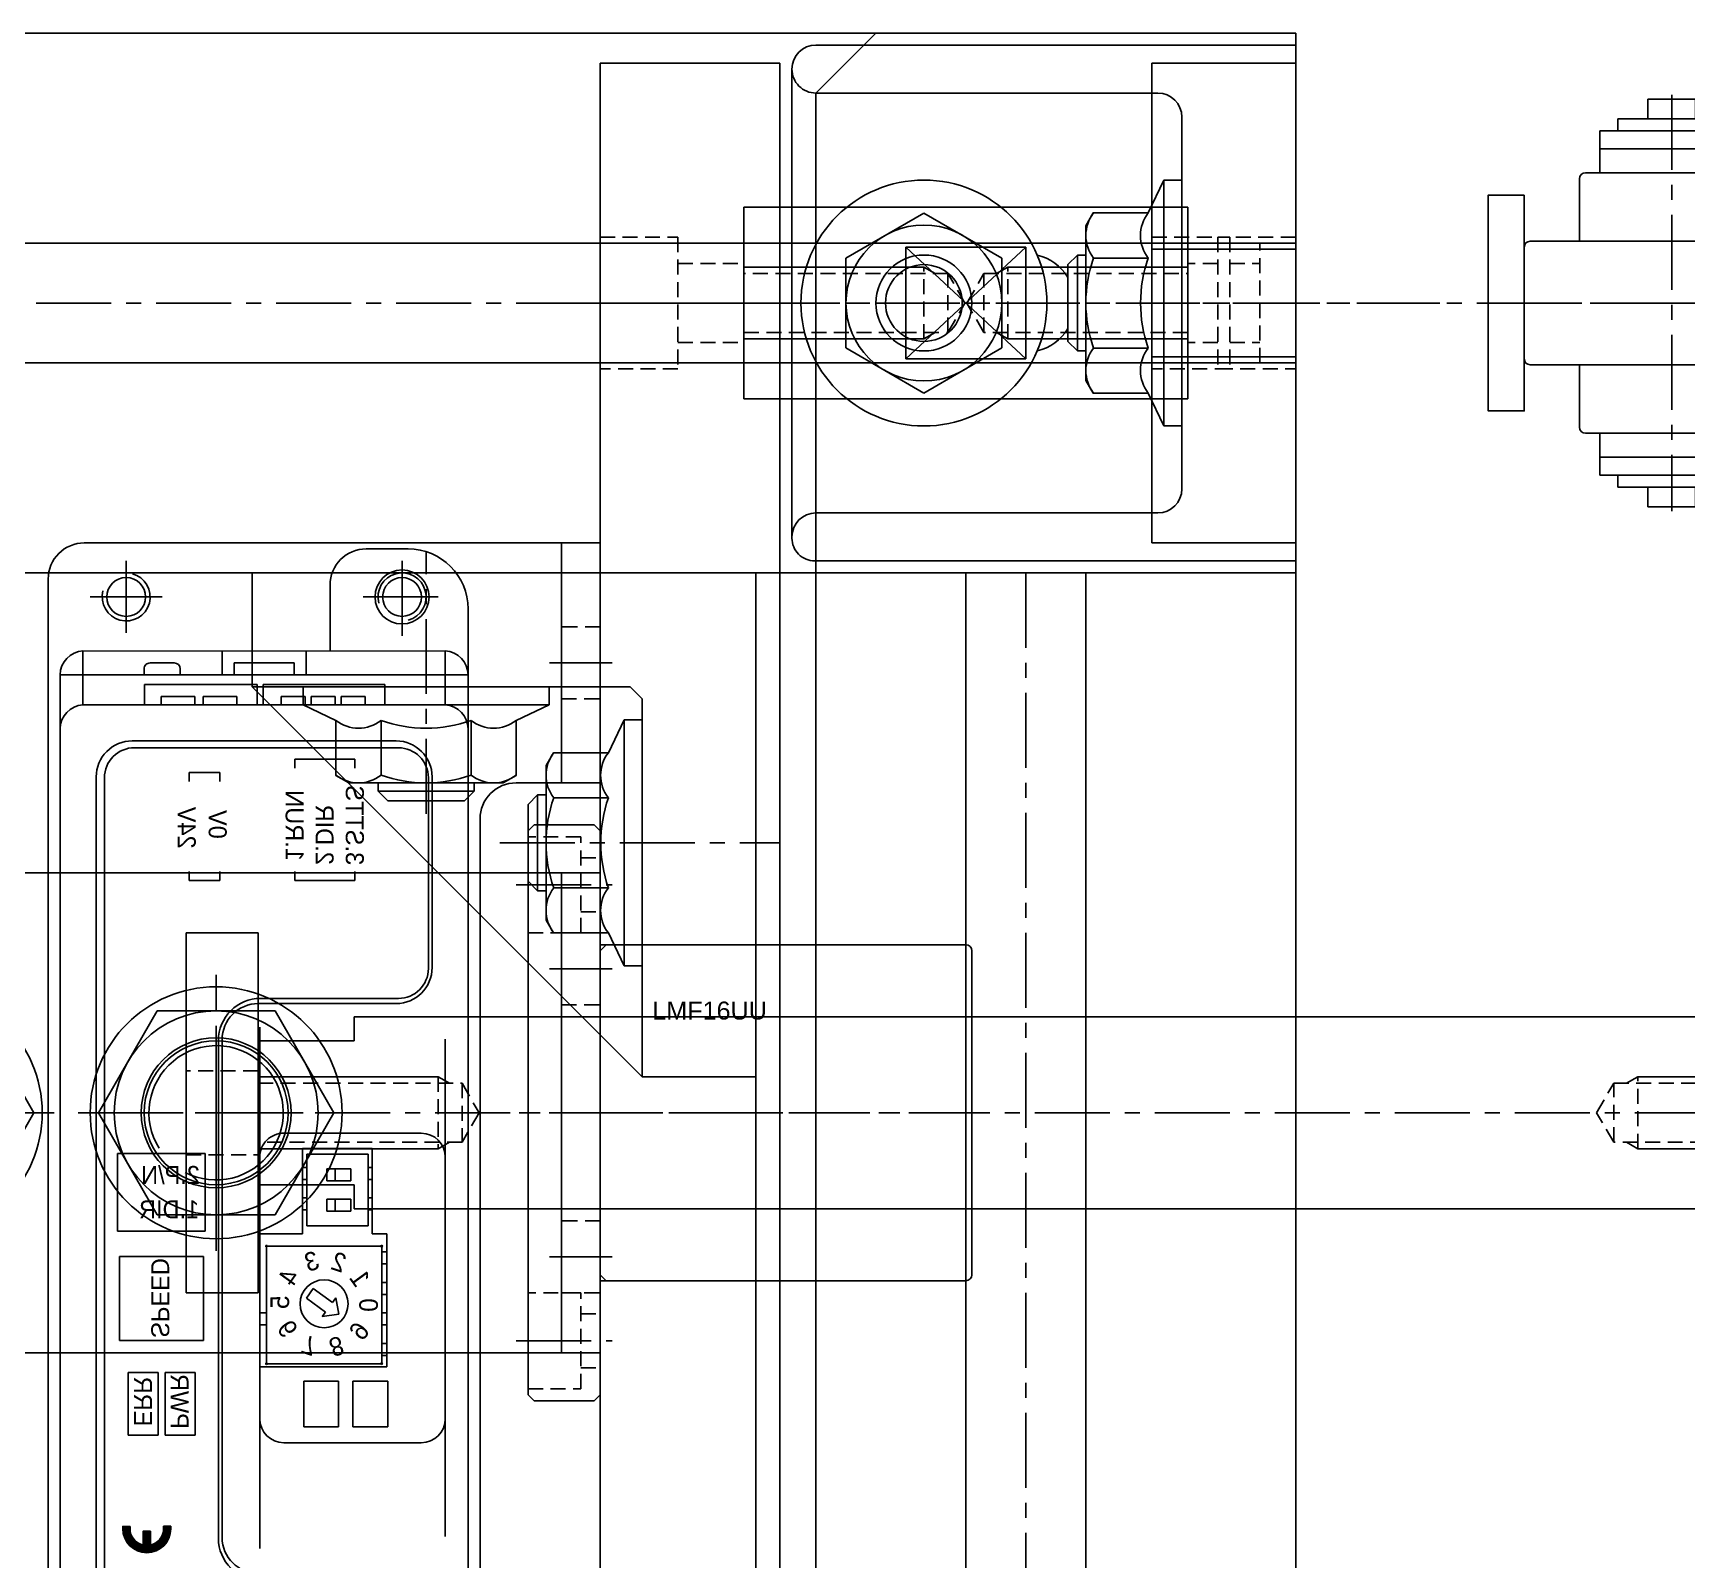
# Model space of a CAD drawing. Header units: inches. Extents: x 0 to 77285, y -118 to 40065.
# Drawn here: x 4392.9 to 4530.7, y 23243.3 to 23370.6 of the extents above; entities that cross this region are included whole.
import ezdxf
from ezdxf.enums import TextEntityAlignment as Align

# ---------------------------------------------------------------- set-up
doc = ezdxf.new("R2010")
doc.units = ezdxf.units.IN
doc.header["$LTSCALE"] = 5
doc.header["$MEASUREMENT"] = 0
doc.linetypes.add('CENTER', pattern=[2, 1.25, -0.25, 0.25, -0.25])
doc.linetypes.add('HIDDEN', pattern=[0.375, 0.25, -0.125])
for name, color, linetype in [('11', 1, 'CENTER'), ('22', 2, 'HIDDEN'), ('44', 4, 'Continuous'), ('55', 5, 'Continuous'), ('77', 40, 'HIDDEN'), ('99', 181, 'Continuous'), ('A', 8, 'Continuous'), ('B', 123, 'Continuous'), ('BOM-T', 4, 'Continuous'), ('G', 231, 'Continuous'), ('T', 3, 'Continuous'), ('Y', 60, 'Continuous')]:
    doc.layers.add(name, color=color, linetype=linetype)
doc.styles.add('SCI', font='')
doc.styles.get("Standard").update_dxf_attribs({"font": 'arial.ttf'})
doc.styles.get('SCI').set_extended_font_data('Gulim')

# ---------------------------------------------------------------- blocks, each defined once
blk = doc.blocks.new('A$C5A8004F1')
at = {"layer": '11'}
for p, q in [((0, 41.34), (0, -60)), ((-22.5, 0), (22.5, 0))]:
    blk.add_line(p, q, dxfattribs=at)
blk = doc.blocks.new('A$C681845F8')
for p, q in [((22, 26.6), (12.7, 26.6)), ((12.2, 26.1), (12.2, 2.5)), ((22.5, 26.1), (22.5, 2.5)), ((6.5, 21.5), (6.5, 7.1)), ((12.2, 22), (7, 22)), ((27.7, 22), (22.5, 22)), ((28.2, 21.5), (28.2, 7.1)), ((3, 20.3), (3, 8.3)), ((6.5, 20.3), (3, 20.3)), ((4.5, 20.3), (4.5, 8.3)), ((31.7, 20.3), (28.2, 20.3)), ((30.2, 20.3), (30.2, 8.3)), ((31.7, 20.3), (31.7, 8.3)), ((2, 18.8), (2, 9.8)), ((2, 18.8), (3, 18.8)), ((32.7, 18.8), (31.7, 18.8)), ((32.7, 18.8), (32.7, 9.8)), ((0.35, 16.28), (0.35, 12.31)), ((0.35, 16.28), (2, 16.28)), ((34.35, 16.28), (32.7, 16.28)), ((34.35, 16.28), (34.35, 12.31)), ((0.35, 12.31), (2, 12.31)), ((34.35, 12.31), (32.7, 12.31)), ((2, 9.8), (3, 9.8)), ((32.7, 9.8), (31.7, 9.8)), ((6.5, 8.3), (3, 8.3)), ((31.7, 8.3), (28.2, 8.3)), ((12.2, 6.6), (7, 6.6)), ((27.7, 6.6), (22.5, 6.6)), ((22, 2), (12.7, 2))]:
    blk.add_line(p, q)
for centre, start, end in [((12.7, 26.1), 90, 180), ((22, 26.1), 0, 90), ((7, 21.5), 90, 180), ((27.7, 21.5), 0, 90), ((7, 7.1), 180, 270), ((27.7, 7.1), 270, 0), ((12.7, 2.5), 180, 270), ((22, 2.5), 270, 0)]:
    blk.add_arc(centre, 0.5, start, end)
at = {"layer": '11'}
for p, q in [((17.35, 0), (17.35, 28.6)), ((34.7, 14.3), (0, 14.3))]:
    blk.add_line(p, q, dxfattribs=at)
blk = doc.blocks.new('34543e5435435')
at = {"color": 6}
for p, q in [((-2.9, 1.8), (-2.9, 3.6)), ((-2.6, 3.9), (0, 3.9)), ((0.3, 3.6), (0.3, 0)), ((-4.3, 1.6), (-3.1, 1.6)), ((-3.1, 1.6), (-4.3, 1.6)), ((-4.6, -2.3), (-4.6, 1.3)), ((-4.6, 1.3), (-4.6, -2.3)), ((-1.4, -0.5), (-1.4, -2.3)), ((-1.4, -0.5), (-1.4, -2.3)), ((0, -0.3), (-1.2, -0.3)), ((-1.2, -0.3), (-0.2, -0.3)), ((-1.7, -2.6), (-4.3, -2.6)), ((-1.7, -2.6), (-4.3, -2.6))]:
    blk.add_line(p, q, dxfattribs=at)
for centre, radius, start, end in [((-2.6, 3.6), 0.3, 90, 180), ((0, 3.6), 0.3, 0, 90), ((-4.3, 1.3), 0.3, 90, 180), ((-4.3, 1.3), 0.3, 90, 180), ((-3.1, 1.8), 0.2, 270, 0), ((-3.1, 1.8), 0.2, 270, 0), ((0, 0), 0.3, 270, 0), ((-1.2, -0.5), 0.2, 90, 180), ((-1.2, -0.5), 0.2, 90, 180), ((-4.3, -2.3), 0.3, 180, 270), ((-4.3, -2.3), 0.3, 180, 270), ((-1.7, -2.3), 0.3, 270, 0), ((-1.7, -2.3), 0.3, 270, 0)]:
    blk.add_arc(centre, radius, start, end, dxfattribs=at)
blk = doc.blocks.new('A$C41a9233e')
at = {"layer": 'G'}
blk.add_lwpolyline([(-9, 19.77), (9, 19.77), (9, 16.77), (-9, 16.77)], close=True, dxfattribs=at)
blk.add_circle((-18.5, 102.48), 2.5, dxfattribs=at)
blk.add_blockref('A$C5A8004F1', (0, 60.73))
at = {"layer": 'B', "linetype": 'Continuous', "extrusion": (0, 0, -1), "zscale": -1}
for p in [(-17.35, 74.13), (-17.35, 17.77)]:
    blk.add_blockref('A$C681845F8', p, dxfattribs=at)
at = {"layer": 'G', "xscale": -1, "rotation": 270}
blk.add_blockref('34543e5435435', (-9.5, 80.43), dxfattribs=at)
at = {"layer": 'G', "rotation": 90.00000000000001}
blk.add_blockref('34543e5435435', (9.5, 80.43), dxfattribs=at)
blk = doc.blocks.new('ABC-20231201.094521')
at = {"linetype": 'Continuous'}
for p, q in [((190, 0), (-190, 0)), ((190, 0), (190, -35)), ((190, -35), (185, -40)), ((-185, -40), (185, -40))]:
    blk.add_line(p, q, dxfattribs=at)
at = {"layer": '11'}
blk.add_line((167.5, 12), (167.5, -18), dxfattribs=at)
blk = doc.blocks.new('A$C1862058d')
at = {"layer": 'A', "linetype": 'Continuous'}
blk.add_blockref('ABC-20231201.094521', (167.5, 0), dxfattribs=at)
blk = doc.blocks.new('A$C362a6d6b')
for p, q in [((-15, 0), (15, 0)), ((-15, 0), (-15, -6)), ((15, 0), (15, -6)), ((-15, -6), (15, -6))]:
    blk.add_line(p, q)
at = {"layer": '11'}
blk.add_line((0, 1), (0, -7), dxfattribs=at)
at = {"layer": '22'}
for p, q in [((-3.5, -6), (-3.5, 0)), ((3.5, 0), (3.5, -6))]:
    blk.add_line(p, q, dxfattribs=at)
blk = doc.blocks.new('A$C21097e61')
for p, q in [((-8, 0), (8, 0)), ((8, 0), (8, -122)), ((-8, 0), (-8, -122)), ((-8, -122), (-6, -122)), ((-6, -122), (-6, -130)), ((6, -122), (8, -122)), ((6, -122), (6, -130)), ((-6, -130), (6, -130))]:
    blk.add_line(p, q)
at = {"layer": '11'}
blk.add_line((0, 1), (0, -131), dxfattribs=at)
at = {"layer": '22'}
for p, q in [((-2.46, 0), (-2.46, -17)), ((2.46, -17), (2.46, 0)), ((-3, -15), (3, -15)), ((-2.46, -17), (0, -18.42)), ((-2.46, -17), (2.46, -17)), ((0, -18.42), (2.46, -17)), ((0, -111.58), (-2.46, -113)), ((2.46, -113), (0, -111.58)), ((-2.46, -113), (-2.46, -130)), ((2.46, -113), (-2.46, -113)), ((2.46, -130), (2.46, -113)), ((3, -115), (-3, -115))]:
    blk.add_line(p, q, dxfattribs=at)
at = {"layer": 'T'}
for p, q in [((-3, 0), (-3, -15)), ((3, -15), (3, 0)), ((-3, -15), (-2.46, -15.94)), ((2.46, -15.94), (3, -15)), ((-2.46, -114.06), (-3, -115)), ((3, -115), (2.46, -114.06)), ((-3, -115), (-3, -130)), ((3, -130), (3, -115))]:
    blk.add_line(p, q, dxfattribs=at)
blk = doc.blocks.new('A$Cd845bf68')
for name, p in [('A$C21097e61', (242.5, -72.5)), ('A$C362a6d6b', (242.5, -202.5))]:
    blk.add_blockref(name, p)
blk = doc.blocks.new('A$C8d1595d3')
for p, q in [((2.5, 15), (377.5, 15)), ((377.5, 15), (377.5, 0)), ((2.5, 0), (377.5, 0))]:
    blk.add_line(p, q)
at = {"layer": '11'}
for p, q in [((290, -1), (290, 16)), ((357.5, -1), (357.5, 16))]:
    blk.add_line(p, q, dxfattribs=at)
at = {"layer": '22'}
for p, q in [((349.5, 15), (349.5, 12)), ((365.5, 15), (365.5, 12)), ((365.5, 12), (349.5, 12)), ((354.2, 6.5), (354.2, 12)), ((360.8, 6.5), (360.8, 12)), ((363, 6.5), (352, 6.5)), ((352, 6.5), (352, 0)), ((363, 0), (363, 6.5))]:
    blk.add_line(p, q, dxfattribs=at)
at = {"layer": '77'}
for p, q in [((276, 0), (276, 15)), ((304, 0), (304, 15))]:
    blk.add_line(p, q, dxfattribs=at)
blk = doc.blocks.new('A$Ccf0fb916')
for p, q in [((-24, 5.5), (-23.5, 6)), ((-23.5, 6), (23.5, 6)), ((23.5, 6), (24, 5.5)), ((-24, 0.5), (-24, 5.5)), ((24, 5.5), (24, 0.5)), ((-23.5, 0), (-24, 0.5)), ((23.5, 0), (-23.5, 0)), ((-13.5, 0), (-14, -0.5)), ((14, -0.5), (13.5, 0)), ((24, 0.5), (23.5, 0)), ((-14, -30.5), (-14, -0.5)), ((14, -0.5), (14, -30.5)), ((13.5, -31), (-13.5, -31))]:
    blk.add_line(p, q)
for centre, start, end in [((-13.5, -30.5), 180, 270), ((13.5, -30.5), 270, 360)]:
    blk.add_arc(centre, 0.5, start, end)
at = {"layer": '11'}
for p, q in [((-19, 7), (-19, -1)), ((0, -32), (0, 7)), ((19, 7), (19, -1))]:
    blk.add_line(p, q, dxfattribs=at)
at = {"layer": '22'}
for p, q in [((-23, 6), (-23, 1.6)), ((-15, 1.6), (-15, 6)), ((15, 6), (15, 1.6)), ((23, 1.6), (23, 6)), ((-23, 1.6), (-15, 1.6)), ((-21.25, 1.6), (-21.25, 0)), ((-16.75, 1.6), (-16.75, 0)), ((15, 1.6), (23, 1.6)), ((16.75, 1.6), (16.75, 0)), ((21.25, 1.6), (21.25, 0))]:
    blk.add_line(p, q, dxfattribs=at)
at = {"layer": 'BOM-T', "color": 4}
blk.add_text('LMF16UU', height=1.5, rotation=270, dxfattribs=at).set_placement((8.52, -4.36), align=Align.MIDDLE_LEFT)
blk = doc.blocks.new('A$C8b1ceeae')
for p, q in [((-10, 0), (10, 0)), ((-10, 0), (-10, -43)), ((10, 0), (10, -7)), ((100, 0), (120, 0)), ((100, 0), (100, -7)), ((120, -43), (120, 0)), ((-10, -3.2), (10, -3.2)), ((100, -3.2), (120, -3.2)), ((13, -10), (97, -10)), ((-7, -46), (117, -46))]:
    blk.add_line(p, q)
for centre in [(-5.5, -16.5), (115.5, -16.5), (-5.5, -39.5), (115.5, -39.5)]:
    blk.add_circle(centre, 1.62)
for centre, start, end in [((13, -7), 180, 270), ((97, -7), 270, 0), ((-7, -43), 180, 270), ((117, -43), 270, 0)]:
    blk.add_arc(centre, 3, start, end)
at = {"layer": '11'}
for p, q in [((0, -4.2), (0, 1)), ((110, -4.2), (110, 1)), ((-5.5, -13.5), (-5.5, -19.5)), ((115.5, -13.5), (115.5, -19.5)), ((-2.5, -16.5), (-8.5, -16.5)), ((118.5, -16.5), (112.5, -16.5)), ((-5.5, -36.5), (-5.5, -42.5)), ((115.5, -36.5), (115.5, -42.5)), ((-8.5, -39.5), (-2.5, -39.5)), ((118.5, -39.5), (112.5, -39.5))]:
    blk.add_line(p, q, dxfattribs=at)
at = {"layer": '22'}
for p, q in [((-3, -3.2), (-3, 0)), ((3, 0), (3, -3.2)), ((107, -3.2), (107, 0)), ((113, 0), (113, -3.2))]:
    blk.add_line(p, q, dxfattribs=at)
at = {"layer": 'T'}
for centre, start, end in [((-5.5, -16.5), 15, 285), ((115.5, -16.5), 255, 165), ((-5.5, -39.5), 255, 165), ((115.5, -39.5), 15, 285)]:
    blk.add_arc(centre, 2, start, end, dxfattribs=at)
blk = doc.blocks.new('A$C9c3b0687E')
for p, q in [((114.5, 28.5), (8.5, 28.5)), ((114.5, 28.5), (8.5, 28.5)), ((111.5, 28.5), (111.5, 28.5)), ((114.5, 28.5), (120, 28.5)), ((114.5, -5.5), (114.5, 28.5)), ((42.67, 26.6), (84.15, 26.6)), ((112, -3.6), (112, 26.6)), ((112, 26.6), (116.49, 26.6)), ((114.5, 4.5), (114.5, 26.6)), ((116.5, 26.6), (116.49, -3.6)), ((116.49, -3.6), (116.5, 26.6)), ((90.03, 25.19), (105.93, 25.19)), ((90.1, 25.5), (106, 25.5)), ((50.5, 13.14), (50.5, 24.6)), ((76.3, 13.14), (76.3, 24.6)), ((125, 20), (125, 23.5)), ((87.1, 11), (87.1, 22.5)), ((87.53, 11.19), (87.53, 22.69)), ((108.43, 0.69), (108.43, 22.69)), ((109, 0.5), (109, 22.5)), ((55.62, 21.8), (51.82, 21.8)), ((51.82, 18.9), (51.82, 21.8)), ((55.62, 18.9), (55.62, 21.8)), ((56.82, 11.14), (56.82, 21.74)), ((56.82, 21.74), (67.92, 21.74)), ((57.08, 11.7), (57.08, 21.3)), ((57.08, 21.3), (66.88, 21.3)), ((57.78, 21.74), (57.78, 21.3)), ((58.78, 21.3), (58.78, 21.74)), ((60.32, 21.74), (60.32, 21.3)), ((61.32, 21.3), (61.32, 21.74)), ((62.86, 21.3), (62.86, 21.74)), ((63.86, 21.3), (63.86, 21.74)), ((65.4, 21.74), (65.4, 21.3)), ((66.4, 21.3), (66.4, 21.74)), ((66.88, 11.7), (66.88, 21.3)), ((67.92, 20.5), (67.92, 21.74)), ((113.7, 21.57), (112, 21.57)), ((113.7, 21.57), (113.7, 11.42)), ((67.92, 20.5), (75.02, 20.5)), ((68.57, 20.16), (74.55, 20.16)), ((68.57, 15.05), (68.57, 20.16)), ((69.9, 20.16), (69.9, 20.5)), ((70.9, 20.5), (70.9, 20.16)), ((72.44, 20.16), (72.44, 20.5)), ((73.44, 20.5), (73.44, 20.16)), ((74.55, 20.16), (74.55, 15.05)), ((75.02, 20.5), (75.02, 14.7)), ((112.7, 19.92), (112, 19.92)), ((112.7, 19.92), (112.7, 17.92)), ((55.62, 18.9), (51.82, 18.9)), ((69.79, 18.73), (70.79, 18.73)), ((69.79, 16.73), (69.79, 18.73)), ((70.79, 18.73), (70.79, 16.73)), ((72.33, 18.73), (73.33, 18.73)), ((72.33, 16.73), (72.33, 18.73)), ((73.33, 18.73), (73.33, 16.73)), ((97.37, 19.05), (98.12, 19.05)), ((97.37, 19.05), (97.37, 14.05)), ((106.73, 19.05), (107.48, 19.05)), ((107.48, 19.05), (107.48, 14.05)), ((55.62, 17.7), (51.82, 17.7)), ((51.82, 14.8), (51.82, 17.7)), ((55.62, 14.8), (55.62, 17.7)), ((61.21, 17.72), (61.01, 16.35)), ((61.39, 16.62), (61.01, 16.35)), ((61.21, 17.72), (62.57, 17.47)), ((62.54, 15.02), (61.39, 16.62)), ((62.57, 17.47), (62.2, 17.2)), ((63.35, 15.6), (62.2, 17.2)), ((69.79, 17.43), (70.79, 17.43)), ((70.79, 16.73), (69.79, 16.73)), ((72.33, 17.43), (73.33, 17.43)), ((73.33, 16.73), (72.33, 16.73)), ((112.7, 17.92), (112, 17.92)), ((112.7, 17.42), (112, 17.42)), ((112.7, 17.42), (112.7, 15.42)), ((116.5, 17), (122, 17)), ((63.35, 15.6), (62.54, 15.02)), ((112.7, 15.42), (112, 15.42)), ((55.62, 14.8), (51.82, 14.8)), ((67.92, 14.7), (75.02, 14.7)), ((67.92, 14.7), (67.92, 11.14)), ((68.57, 15.05), (74.55, 15.05)), ((69.9, 14.7), (69.9, 15.05)), ((70.9, 15.05), (70.9, 14.7)), ((72.44, 14.7), (72.44, 15.05)), ((73.44, 15.05), (73.44, 14.7)), ((97.37, 14.05), (98.12, 14.05)), ((106.73, 14.05), (107.48, 14.05)), ((112.7, 14.92), (112, 14.92)), ((112.7, 14.92), (112.7, 12.92)), ((114.5, 15), (116.5, 15)), ((114.5, 14), (115.5, 14)), ((115.5, 9), (115.5, 14)), ((112.7, 12.92), (112, 12.92)), ((41.67, 11.14), (85.15, 11.14)), ((56.82, 11.14), (67.92, 11.14)), ((57.08, 11.7), (66.88, 11.7)), ((60.32, 11.7), (60.32, 11.14)), ((61.32, 11.14), (61.32, 11.7)), ((113.7, 11.42), (112, 11.42)), ((113.7, 10.93), (112, 10.93)), ((113.7, 10.93), (113.7, 1.53)), ((112.7, 9.23), (112, 9.23)), ((112.7, 9.23), (112.7, 6.43)), ((114.5, 9), (115.5, 9)), ((42.53, 7.69), (84.03, 7.69)), ((42.6, 8), (84.1, 8)), ((98.12, 7.81), (97.37, 7.81)), ((97.37, 7.81), (97.37, 5.26)), ((105.62, 7.81), (106.37, 7.81)), ((106.37, 7.81), (106.37, 5.26)), ((114.5, 8), (116.5, 8)), ((51.13, 5.74), (51.13, 3.24)), ((51.13, 5.74), (56.34, 5.74)), ((56.34, 3.24), (56.34, 5.74)), ((68.12, 6.59), (68.12, -0.71)), ((68.12, 6.59), (74.62, 6.59)), ((74.62, 6.59), (74.62, -0.71)), ((112.7, 6.43), (112, 6.43)), ((112.7, 5.73), (112, 5.73)), ((112.7, 5.73), (112.7, 2.93)), ((97.37, 5.26), (98.12, 5.26)), ((105.62, 5.26), (106.37, 5.26)), ((115, 4.5), (114.5, 4.5)), ((41.33, 1.82), (43.23, 3.72)), ((41.33, 1.79), (43.26, 3.72)), ((41.33, 1.76), (43.29, 3.72)), ((41.33, 1.72), (43.32, 3.72)), ((41.33, 1.86), (43.19, 3.71)), ((41.34, 1.93), (43.12, 3.71)), ((41.34, 1.89), (43.16, 3.71)), ((41.34, 1.96), (43.09, 3.7)), ((41.35, 2), (43.05, 3.7)), ((41.35, 2.04), (43.01, 3.69)), ((41.36, 2.07), (42.97, 3.69)), ((41.37, 2.11), (42.93, 3.68)), ((41.38, 2.15), (42.89, 3.67)), ((41.39, 2.19), (42.85, 3.66)), ((41.4, 2.24), (42.81, 3.65)), ((41.41, 2.28), (42.77, 3.64)), ((41.42, 2.33), (42.72, 3.63)), ((41.44, 2.37), (42.67, 3.61)), ((41.46, 2.42), (42.62, 3.59)), ((41.48, 2.48), (42.57, 3.57)), ((41.5, 2.53), (42.52, 3.55)), ((41.53, 2.59), (42.46, 3.52)), ((41.56, 2.66), (42.39, 3.49)), ((41.6, 2.73), (42.32, 3.45)), ((41.65, 2.81), (42.24, 3.4)), ((41.72, 2.92), (42.13, 3.32)), ((42.43, 2.8), (43.35, 3.72)), ((42.56, 2.89), (43.39, 3.72)), ((42.64, 2.94), (43.42, 3.72)), ((42.71, 2.97), (43.45, 3.72)), ((42.76, 3), (43.48, 3.72)), ((42.82, 3.02), (43.51, 3.72)), ((42.87, 3.04), (43.53, 3.7)), ((42.92, 3.06), (43.53, 3.67)), ((42.96, 3.07), (43.53, 3.64)), ((43, 3.08), (43.53, 3.6)), ((43.04, 3.09), (43.53, 3.57)), ((43.08, 3.1), (43.53, 3.54)), ((43.12, 3.1), (43.53, 3.51)), ((43.16, 3.11), (43.53, 3.48)), ((43.19, 3.11), (43.53, 3.45)), ((43.23, 3.12), (43.53, 3.41)), ((43.26, 3.12), (43.53, 3.38)), ((43.3, 3.12), (43.53, 3.35)), ((43.33, 3.72), (43.53, 3.72)), ((43.33, 3.12), (43.53, 3.32)), ((43.33, 3.12), (43.53, 3.12)), ((43.36, 3.12), (43.53, 3.29)), ((43.39, 3.12), (43.53, 3.25)), ((43.42, 3.12), (43.53, 3.22)), ((43.45, 3.12), (43.53, 3.19)), ((43.49, 3.12), (43.53, 3.16)), ((43.52, 3.12), (43.53, 3.13)), ((43.53, 3.72), (43.53, 3.12)), ((51.13, 3.24), (56.34, 3.24)), ((112.7, 2.93), (112, 2.93)), ((115.5, 2), (115.5, 4)), ((41.33, 1.69), (42.25, 2.62)), ((41.33, 1.66), (42.16, 2.49)), ((41.33, 1.63), (42.11, 2.41)), ((41.33, 1.6), (42.07, 2.34)), ((41.33, 1.57), (42.05, 2.28)), ((41.34, 1.54), (42.02, 2.23)), ((41.34, 1.51), (42, 2.18)), ((41.34, 1.48), (41.99, 2.13)), ((41.35, 1.46), (41.98, 2.09)), ((41.35, 1.43), (41.97, 2.04)), ((41.35, 1.4), (41.97, 2.02)), ((41.36, 1.37), (42.01, 2.02)), ((41.36, 1.35), (42.04, 2.02)), ((41.37, 1.32), (42.07, 2.02)), ((41.37, 1.29), (42.1, 2.02)), ((41.38, 1.27), (42.13, 2.02)), ((41.39, 1.24), (42.17, 2.02)), ((41.39, 1.22), (42.2, 2.02)), ((41.4, 1.19), (42.23, 2.02)), ((41.41, 1.17), (42.26, 2.02)), ((41.41, 1.14), (42.29, 2.02)), ((41.42, 1.12), (42.32, 2.02)), ((41.43, 1.09), (42.36, 2.02)), ((41.44, 1.07), (42.39, 2.02)), ((41.45, 1.05), (42.42, 2.02)), ((41.45, 1.02), (42.45, 2.02)), ((41.46, 1), (42.48, 2.02)), ((41.47, 0.98), (42.51, 2.02)), ((41.48, 0.96), (42.55, 2.02)), ((41.49, 0.93), (41.96, 1.41)), ((41.5, 0.91), (41.97, 1.38)), ((41.96, 2.02), (43.13, 2.02)), ((41.96, 1.42), (43.13, 1.42)), ((41.98, 1.42), (42.58, 2.02)), ((42.01, 1.42), (42.61, 2.02)), ((42.04, 1.42), (42.64, 2.02)), ((42.07, 1.42), (42.67, 2.02)), ((42.11, 1.42), (42.71, 2.02)), ((42.14, 1.42), (42.74, 2.02)), ((42.17, 1.42), (42.77, 2.02)), ((42.2, 1.42), (42.8, 2.02)), ((42.23, 1.42), (42.83, 2.02)), ((42.26, 1.42), (42.86, 2.02)), ((42.3, 1.42), (42.9, 2.02)), ((42.33, 1.42), (42.93, 2.02)), ((42.36, 1.42), (42.96, 2.02)), ((42.39, 1.42), (42.99, 2.02)), ((42.42, 1.42), (43.02, 2.02)), ((42.46, 1.42), (43.06, 2.02)), ((42.49, 1.42), (43.09, 2.02)), ((42.52, 1.42), (43.12, 2.02)), ((42.55, 1.42), (43.13, 2)), ((42.58, 1.42), (43.13, 1.97)), ((42.61, 1.42), (43.13, 1.93)), ((42.65, 1.42), (43.13, 1.9)), ((42.68, 1.42), (43.13, 1.87)), ((42.71, 1.42), (43.13, 1.84)), ((42.74, 1.42), (43.13, 1.81)), ((42.77, 1.42), (43.13, 1.77)), ((42.81, 1.42), (43.13, 1.74)), ((42.84, 1.42), (43.13, 1.71)), ((42.87, 1.42), (43.13, 1.68)), ((42.9, 1.42), (43.13, 1.65)), ((42.93, 1.42), (43.13, 1.62)), ((42.96, 1.42), (43.13, 1.58)), ((43, 1.42), (43.13, 1.55)), ((43.03, 1.42), (43.13, 1.52)), ((43.06, 1.42), (43.13, 1.49)), ((43.09, 1.42), (43.13, 1.46)), ((43.12, 1.42), (43.13, 1.42)), ((43.13, 2.02), (43.13, 1.42)), ((51.13, 2.68), (56.34, 2.68)), ((51.13, 2.68), (51.13, 0.18)), ((56.34, 0.18), (56.34, 2.68)), ((113.7, 1.53), (112, 1.53)), ((115, 1.5), (114.5, 1.5)), ((114.5, -3.6), (114.5, 1.5)), ((41.51, 0.89), (41.98, 1.36)), ((41.52, 0.87), (41.98, 1.33)), ((41.53, 0.85), (41.99, 1.31)), ((41.54, 0.82), (42, 1.28)), ((41.55, 0.8), (42.01, 1.26)), ((41.56, 0.78), (42.01, 1.23)), ((41.57, 0.76), (42.02, 1.21)), ((41.58, 0.74), (42.03, 1.19)), ((41.6, 0.72), (42.04, 1.17)), ((41.61, 0.7), (42.05, 1.14)), ((41.62, 0.68), (42.06, 1.12)), ((41.63, 0.66), (42.07, 1.1)), ((41.64, 0.64), (42.08, 1.08)), ((41.66, 0.62), (42.09, 1.06)), ((41.67, 0.6), (42.11, 1.04)), ((41.68, 0.58), (42.12, 1.02)), ((41.7, 0.57), (42.13, 1)), ((41.71, 0.55), (42.14, 0.98)), ((41.72, 0.53), (42.15, 0.96)), ((41.74, 0.51), (42.17, 0.94)), ((41.75, 0.49), (42.18, 0.92)), ((41.76, 0.48), (42.19, 0.9)), ((41.78, 0.46), (42.21, 0.88)), ((41.79, 0.44), (42.22, 0.87)), ((41.81, 0.42), (42.23, 0.85)), ((41.82, 0.41), (42.25, 0.83)), ((41.84, 0.39), (42.26, 0.81)), ((41.85, 0.37), (42.28, 0.8)), ((41.87, 0.36), (42.29, 0.78)), ((41.88, 0.34), (42.31, 0.76)), ((41.9, 0.32), (42.32, 0.75)), ((41.91, 0.31), (42.34, 0.73)), ((41.93, 0.29), (42.35, 0.72)), ((41.95, 0.28), (42.37, 0.7)), ((41.96, 0.26), (42.39, 0.68)), ((41.98, 0.25), (42.4, 0.67)), ((42, 0.23), (42.42, 0.66)), ((42.01, 0.22), (42.44, 0.64)), ((42.03, 0.2), (42.46, 0.63)), ((42.05, 0.19), (42.47, 0.61)), ((42.06, 0.17), (42.49, 0.6)), ((42.08, 0.16), (42.51, 0.59)), ((42.1, 0.14), (42.53, 0.57)), ((42.12, 0.13), (42.55, 0.56)), ((42.14, 0.12), (42.57, 0.55)), ((42.15, 0.1), (42.59, 0.53)), ((42.17, 0.09), (42.61, 0.52)), ((42.19, 0.08), (42.63, 0.51)), ((42.21, 0.06), (42.65, 0.5)), ((42.23, 0.05), (42.67, 0.49)), ((42.25, 0.04), (42.69, 0.48)), ((42.27, 0.03), (42.71, 0.47)), ((42.29, 0.01), (42.73, 0.46)), ((42.31, 0), (42.75, 0.45)), ((42.33, -0.01), (42.77, 0.44)), ((42.35, -0.02), (42.8, 0.43)), ((42.37, -0.03), (42.82, 0.42)), ((42.39, -0.04), (42.84, 0.41)), ((42.41, -0.05), (42.87, 0.4)), ((42.43, -0.07), (42.89, 0.39)), ((42.45, -0.08), (42.91, 0.38)), ((42.47, -0.09), (42.94, 0.38)), ((42.5, -0.1), (42.96, 0.37)), ((42.52, -0.11), (42.99, 0.36)), ((42.54, -0.12), (43.01, 0.36)), ((42.56, -0.13), (43.04, 0.35)), ((42.58, -0.13), (43.07, 0.35)), ((42.61, -0.14), (43.09, 0.34)), ((42.63, -0.15), (43.12, 0.34)), ((42.65, -0.16), (43.15, 0.33)), ((42.68, -0.17), (43.18, 0.33)), ((42.7, -0.18), (43.21, 0.33)), ((42.73, -0.18), (43.24, 0.33)), ((42.75, -0.19), (43.27, 0.32)), ((42.77, -0.2), (43.3, 0.32)), ((42.8, -0.21), (43.33, 0.32)), ((42.82, -0.21), (43.36, 0.32)), ((42.85, -0.22), (43.39, 0.32)), ((42.88, -0.23), (43.42, 0.32)), ((42.9, -0.23), (43.45, 0.32)), ((42.93, -0.24), (43.49, 0.32)), ((42.95, -0.24), (43.52, 0.32)), ((42.98, -0.25), (43.53, 0.3)), ((43.01, -0.25), (43.53, 0.27)), ((43.04, -0.26), (43.53, 0.23)), ((43.06, -0.26), (43.53, 0.2)), ((43.09, -0.26), (43.53, 0.17)), ((43.12, -0.27), (43.53, 0.14)), ((43.15, -0.27), (43.53, 0.11)), ((43.18, -0.27), (43.53, 0.08)), ((43.21, -0.27), (43.53, 0.04)), ((43.24, -0.28), (43.53, 0.01)), ((43.32, 0.32), (43.52, 0.32)), ((43.52, -0.28), (43.52, 0.32)), ((51.13, 0.18), (56.34, 0.18)), ((43.27, -0.28), (43.53, -0.02)), ((43.3, -0.28), (43.53, -0.05)), ((43.32, -0.28), (43.52, -0.28)), ((43.33, -0.28), (43.53, -0.08)), ((43.36, -0.28), (43.53, -0.12)), ((43.4, -0.28), (43.53, -0.15)), ((43.43, -0.28), (43.53, -0.18)), ((43.46, -0.28), (43.53, -0.21)), ((43.49, -0.28), (43.53, -0.24)), ((43.52, -0.28), (43.53, -0.27)), ((68.12, -0.71), (74.62, -0.71)), ((16.43, -1.81), (105.93, -1.81)), ((16.5, -2.5), (106, -2.5)), ((112, -3.6), (116.49, -3.6)), ((6.5, -5.5), (114.5, -5.5)), ((6.5, -5.5), (114.5, -5.5))]:
    blk.add_line(p, q)
at = {"ltscale": 5}
for p, q in [((59.02, -0.56), (59.02, 6.44)), ((59.02, 6.44), (66.02, 6.44)), ((59.02, -0.56), (59.02, 6.44)), ((66.02, 6.44), (66.02, -0.56)), ((66.02, -0.56), (59.02, -0.56))]:
    blk.add_line(p, q, dxfattribs=at)
for centre, radius in [((121, 23), 2.25), ((62.08, 16.5), 2)]:
    blk.add_circle(centre, radius)
for centre, radius, start, end in [((110, 26.5), 2, 2.9928, 89.9448), ((114.5, 26.5), 2, 2.9928, 89.9448), ((120, 23.5), 5, 0, 90), ((52.5, 24.6), 2, 90, 180), ((74.3, 24.6), 2, 0, 90), ((90.1, 22.5), 3, 90, 180), ((90.03, 22.69), 2.5, 90, 180), ((105.93, 22.69), 2.5, 0, 90), ((106, 22.5), 3, 0, 90), ((57.08, 21.3), 0.0635, 0, 180), ((57.08, 21.3), 0.0635, 0, 180), ((57.08, 21.3), 0.0635, 180, 0), ((57.08, 21.3), 0.0635, 180, 0), ((66.88, 21.3), 0.0635, 0, 180), ((66.88, 21.3), 0.0635, 180, 0), ((122, 20), 3, 270, 0), ((52.5, 13.14), 2, 180, 270), ((74.3, 13.14), 2, 270, 0), ((42.53, 11.19), 3.5, 180, 270), ((57.08, 11.7), 0.0635, 0, 180), ((57.08, 11.7), 0.0635, 0, 180), ((57.08, 11.7), 0.0635, 180, 0), ((57.08, 11.7), 0.0635, 180, 0), ((66.88, 11.7), 0.0635, 0, 180), ((66.88, 11.7), 0.0635, 180, 0), ((84.03, 11.19), 3.5, 270, 0), ((42.6, 11), 3, 180, 270), ((84.1, 11), 3, 270, 0), ((115, 4), 0.5, 0, 90), ((43.33, 1.72), 2, 90, 270), ((43.33, 1.72), 1.4, 90, 167.6264), ((43.33, 1.72), 1.4, 192.3736, 270), ((115, 2), 0.5, 270, 0), ((105.93, 0.69), 2.5, 270, 0), ((106, 0.5), 3, 270, 0), ((110, -3.5), 2, 270.0552, 357.0072), ((114.5, -3.5), 2, 270, 357.134)]:
    blk.add_arc(centre, radius, start, end)
at = {"layer": '11'}
for p, q in [((121, 19.75), (121, 26.25)), ((117.75, 23), (124.25, 23))]:
    blk.add_line(p, q, dxfattribs=at)
at = {"style": 'SCI'}
for s, height, p in [('0', 1.55, (61.41, 19.43)), ('3.STTS', 1.5, (98.64, 18.31)), ('2.DIR', 1.5, (98.67, 15.79)), ('1.RUN', 1.5, (99, 13.29)), ('0V', 1.5, (100.84, 6.88)), ('24V', 1.5, (100.02, 4.3)), ('PWR', 1.5, (51.65, 3.7)), ('SPEED', 1.5, (59.23, 2.09)), ('ERR', 1.5, (51.86, 0.66))]:
    blk.add_text(s, height=height, dxfattribs=at).set_placement(p)
for s, height, rotation, p in [('9', 1.55, 36, (59.82, 18.47)), ('1', 1.55, 324, (63.31, 19.21)), ('8', 1.55, 72, (59.09, 16.76)), ('2', 1.55, 288, (64.65, 18.03)), ('7', 1.55, 108, (59.52, 14.95)), ('3', 1.55, 252, (65.07, 16.24)), ('6', 1.55, 144, (60.91, 13.74)), ('4', 1.55, 216, (64.32, 14.52)), ('5', 1.55, 180, (62.77, 13.58)), ('1.DIR', 1.5, 270, (69.2, 6.09)), ('2.P/N', 1.5, 270, (72.07, 6.15))]:
    blk.add_text(s, height=height, rotation=rotation, dxfattribs=at).set_placement(p)
blk = doc.blocks.new('A$C4762031a')
for p, q in [((-20, 0), (20, 0)), ((-20, 0), (-20, -67)), ((20, 0), (20, -67)), ((-20, -3.2), (20, -3.2)), ((-17, -70), (17, -70))]:
    blk.add_line(p, q)
for centre in [(0, -32), (0, -57)]:
    blk.add_circle(centre, 6.25)
for centre, start, end in [((-17, -67), 180, 270), ((17, -67), 270, 0)]:
    blk.add_arc(centre, 3, start, end)
at = {"layer": '11'}
for p, q in [((-12, 1), (-12, -4.2)), ((12, 1), (12, -4.2)), ((0, -24.75), (0, -39.25)), ((-7.25, -32), (7.25, -32)), ((0, -49.75), (0, -64.25)), ((-7.25, -57), (7.25, -57))]:
    blk.add_line(p, q, dxfattribs=at)
at = {"layer": '22'}
for p, q in [((-15, -3.2), (-15, 0)), ((-9, 0), (-9, -3.2)), ((9, -3.2), (9, 0)), ((15, 0), (15, -3.2))]:
    blk.add_line(p, q, dxfattribs=at)
blk = doc.blocks.new('A$C037ba475')
for p, q in [((0, 9.81), (-8.5, 4.91)), ((8.5, 4.91), (0, 9.81)), ((-8.5, -4.91), (-8.5, 4.91)), ((8.5, -4.91), (8.5, 4.91)), ((-8.5, -4.91), (0, -9.81)), ((0, -9.81), (8.5, -4.91))]:
    blk.add_line(p, q)
for radius in [10.5, 8.5, 6]:
    blk.add_circle((0, 0), radius)
at = {"layer": '11'}
for p, q in [((0, -11.5), (0, 11.5)), ((-11.5, 0), (11.5, 0))]:
    blk.add_line(p, q, dxfattribs=at)
at = {"layer": 'T'}
blk.add_arc((0, 0), 5.6, 238.0881, 207.4076, dxfattribs=at)
blk = doc.blocks.new('A$C3dc8191a')
for p, q in [((0, 12), (40, 12)), ((0, 0), (0, 12)), ((15.5, 0), (15.5, 12)), ((24.5, 12), (24.5, 0)), ((40, 0), (40, 12)), ((0, 0), (40, 0))]:
    blk.add_line(p, q)
at = {"layer": '11'}
blk.add_line((20, 13), (20, -1), dxfattribs=at)
blk = doc.blocks.new('A$Ce1e81472')
for p, q in [((0, 12), (40, 12)), ((0, 0), (0, 12)), ((15, 12, 0), (15, 9, 0)), ((25, 12, 0), (25, 9, 0)), ((40, 0), (40, 12)), ((15, 9), (25, 9)), ((16.7, 6.5, 0), (16.7, 9, 0)), ((23.3, 6.5, 0), (23.3, 9, 0)), ((25.5, 6.5, 0), (14.5, 6.5, 0)), ((14.5, 6.5, 0), (14.5, 0, 0)), ((25.5, 0, 0), (25.5, 6.5, 0)), ((0, 0), (40, 0))]:
    blk.add_line(p, q)
at = {"layer": '11'}
blk.add_line((20, 13, 0), (20, -1, 0), dxfattribs=at)
blk = doc.blocks.new('A$Cb0f354e5')
for p, q in [((13, 37, 0), (-3, 37, 0)), ((-3, 37, 0), (-3, 0)), ((13, 37, 0), (13, 0)), ((0.34, 23.5, 0), (9.66, 23.5, 0)), ((0.34, 23.5, 0), (0.34, 13.5, 0)), ((9.66, 23.5, 0), (9.66, 13.5, 0)), ((0.34, 13.5, 0), (9.66, 13.5, 0)), ((13, 0), (-3, 0))]:
    blk.add_line(p, q)
at = {"layer": '11'}
blk.add_line((5, 38, 0), (5, -1), dxfattribs=at)
at = {"layer": '22'}
for p, q in [((2.54, 20, 0), (2.54, 37, 0)), ((7.46, 37, 0), (7.46, 20, 0)), ((8, 22, 0), (2, 22, 0)), ((5, 18.58, 0), (2.54, 20, 0)), ((7.46, 20, 0), (2.54, 20, 0)), ((7.46, 20, 0), (5, 18.58, 0)), ((5, 18.42, 0), (2.54, 17, 0)), ((7.46, 17, 0), (5, 18.42, 0)), ((2.54, 17, 0), (2.54, 0, 0)), ((7.46, 17, 0), (2.54, 17, 0)), ((7.46, 0, 0), (7.46, 17, 0)), ((8, 15, 0), (2, 15, 0))]:
    blk.add_line(p, q, dxfattribs=at)
at = {"layer": 'A'}
for p, q in [((9.66, 13.5, 0), (0.34, 23.5, 0)), ((0.34, 13.5, 0), (9.66, 23.5, 0))]:
    blk.add_line(p, q, dxfattribs=at)
at = {"layer": 'T'}
for p, q in [((2, 22, 0), (2, 37, 0)), ((8, 37, 0), (8, 22, 0)), ((2.54, 21.06, 0), (2, 22, 0)), ((8, 22, 0), (7.46, 21.06, 0)), ((2.54, 15.94, 0), (2, 15, 0)), ((8, 15, 0), (7.46, 15.94, 0)), ((2, 15, 0), (2, 0, 0)), ((8, 0, 0), (8, 15, 0))]:
    blk.add_line(p, q, dxfattribs=at)
blk = doc.blocks.new('A$Cc19e61f4')
for p, q in [((-20, 12), (20, 12)), ((-20, 0), (-20, 12)), ((-5.5, 5.5, 0), (-5.5, 12, 0)), ((5.5, 12, 0), (5.5, 5.5, 0)), ((20, 0), (20, 12)), ((5.5, 5.5, 0), (-5.5, 5.5, 0)), ((-3.3, 5.5, 0), (-3.3, 3, 0)), ((3.3, 5.5, 0), (3.3, 3, 0)), ((-8, 0), (-8, 3)), ((-8, 3), (8, 3)), ((8, 3), (8, 0)), ((-20, 0), (20, 0))]:
    blk.add_line(p, q)
at = {"layer": '11'}
blk.add_line((0, 13, 0), (0, -1, 0), dxfattribs=at)
blk = doc.blocks.new('A$C44923449')
for name, p in [('A$C3dc8191a', (315, 28, 0)), ('A$C8d1595d3', (-22.5, -18)), ('A$C4762031a', (267.5, -18))]:
    blk.add_blockref(name, p)
at = {"xscale": -1}
blk.add_blockref('A$Cb0f354e5', (340, -6), dxfattribs=at)
at = {"layer": '22'}
blk.add_blockref('A$Cc19e61f4', (335, 28, 0), dxfattribs=at)
at = {"layer": '44', "xscale": -1, "rotation": 180}
blk.add_blockref('A$Ccf0fb916', (267.5, -18), dxfattribs=at)
at = {"layer": '55'}
for p in [(267.5, -50), (267.5, -75)]:
    blk.add_blockref('A$C037ba475', p, dxfattribs=at)
at = {"layer": '77'}
blk.add_blockref('A$Ce1e81472', (315, 28, 0), dxfattribs=at)
at = {"layer": '99'}
blk.add_blockref('A$C9c3b0687E', (189.5, -57.5), dxfattribs=at)
at = {"layer": 'Y'}
blk.add_blockref('A$C8b1ceeae', (195, -18), dxfattribs=at)
blk = doc.blocks.new('A$C632A6005')
for p, q in [((-21.5, 0), (-21.5, -40)), ((21.5, 0), (-21.5, 0)), ((21.5, -40.1), (21.5, 0)), ((-15.5, -9.5), (15.5, -9.5)), ((10.25, -9.5), (-10.25, -9.5)), ((-10.25, -9.5), (-10.25, -11)), ((10.25, -11), (10.25, -9.5)), ((-10.25, -11), (10.25, -11)), ((-10.25, -11), (-7.51, -12.3)), ((7.51, -12.3), (10.25, -11)), ((-17.5, -40), (-17.5, -11.5)), ((-7.51, -12.3), (-7.51, -16.89)), ((-3.75, -16.86), (-3.75, -12.3)), ((3.76, -16.86), (3.76, -12.3)), ((7.51, -16.89), (7.51, -12.3)), ((17.5, -40), (17.5, -11.5)), ((-7.51, -16.89), (-6.44, -17.5)), ((-6.44, -17.5), (6.45, -17.5)), ((-4, -18.2), (-4, -17.5)), ((4, -18.2), (4, -17.5)), ((6.45, -17.5), (7.51, -16.89)), ((-4, -18.2), (4, -18.2)), ((-3.2, -19), (-4, -18.2)), ((-3.2, -19), (3.2, -19)), ((3.2, -19), (4, -18.2)), ((-3.75, -24.5), (-7.5, -31)), ((3.75, -24.5), (-3.75, -24.5)), ((7.51, -31), (3.75, -24.5)), ((-7.5, -31), (-3.75, -37.5)), ((3.75, -37.5), (7.51, -31)), ((-3.75, -37.5), (3.75, -37.5)), ((-19.5, -42), (19.6, -42))]:
    blk.add_line(p, q)
for radius in [10.25, 6.5, 4, 3.2]:
    blk.add_circle((0, -31), radius)
for centre, radius, start, end in [((-15.5, -11.5), 2, 90, 180), ((15.5, -11.5), 2, 0, 90), ((-5.63, -9.89), 3.06, 232.1211, 307.8789), ((0, -1.68), 11.26, 250.5288, 289.4712), ((5.63, -9.89), 3.06, 232.1211, 307.8789), ((-5.63, -14.44), 3.06, 232.1211, 307.8789), ((0, -6.24), 11.26, 250.5288, 289.4712), ((5.63, -14.44), 3.06, 232.1211, 307.8789), ((0, -22.5), 4.1, 121.3886, 166.7272), ((0, -22.5), 4.1, 13.2728, 58.6114), ((-19.5, -40), 2, 180, 270), ((-19.5, -40), 2, 270, 0), ((19.5, -40), 2, 180, 270), ((19.6, -40.1), 1.9, 270, 0)]:
    blk.add_arc(centre, radius, start, end)
blk = doc.blocks.new('af!@$!2^^&&@$aD읾ㅇㄹA$C5BB358B1')
for p, q in [((1.74, 42), (43.74, 42)), ((1.74, 42), (1.74, 0)), ((43.74, 42), (43.74, 32.5)), ((12.24, 32.5), (11.24, 31.5)), ((43.74, 32.5), (11.24, 0)), ((12.24, 32.5), (43.74, 32.5)), ((13.99, 32.5), (34.49, 32.5)), ((13.99, 31), (13.99, 32.5)), ((34.49, 32.5), (34.49, 31)), ((11.24, 31.5), (11.24, 0)), ((34.49, 31), (13.99, 31)), ((16.73, 29.7), (13.99, 31)), ((34.49, 31), (31.74, 29.7)), ((16.73, 25.11), (16.73, 29.7)), ((20.48, 25.14), (20.48, 29.7)), ((27.99, 25.14), (27.99, 29.7)), ((31.74, 29.7), (31.74, 25.11)), ((17.79, 24.5), (16.73, 25.11)), ((31.74, 25.11), (30.68, 24.5)), ((11.24, 24.75), (12.74, 24.75)), ((11.24, 4.04), (11.24, 24.54)), ((12.74, 24.75), (12.74, 4.25)), ((12.74, 24.75), (14.04, 22.01)), ((30.68, 24.5), (17.79, 24.5)), ((20.24, 23.8), (20.24, 24.5)), ((28.24, 23.8), (20.24, 23.8)), ((21.04, 23), (20.24, 23.8)), ((27.44, 23), (28.24, 23.8)), ((28.24, 23.8), (28.24, 24.5)), ((27.44, 23), (21.04, 23)), ((14.04, 22.01), (18.63, 22.01)), ((18.63, 22.01), (19.24, 20.94)), ((19.24, 20.94), (19.24, 8.06)), ((18.59, 18.25), (14.04, 18.25)), ((19.94, 18.5), (19.24, 18.5)), ((19.94, 18.5), (19.94, 10.5)), ((20.74, 17.7), (19.94, 18.5)), ((20.74, 17.7), (20.74, 11.3)), ((20.74, 11.3), (19.94, 10.5)), ((18.59, 10.75), (14.04, 10.75)), ((19.94, 10.5), (19.24, 10.5)), ((14.04, 6.99), (12.74, 4.25)), ((18.63, 6.99), (14.04, 6.99)), ((19.24, 8.06), (18.63, 6.99)), ((12.74, 4.25), (11.24, 4.25)), ((1.74, 0), (11.24, 0))]:
    blk.add_line(p, q)
for centre, radius, start, end in [((18.61, 32.11), 3.06, 232.1211, 307.8789), ((24.24, 40.32), 11.26, 250.5288, 289.4712), ((29.87, 32.11), 3.06, 232.1211, 307.8789), ((18.61, 27.56), 3.06, 232.1211, 307.8789), ((24.24, 35.76), 11.26, 250.5288, 289.4712), ((29.87, 27.56), 3.06, 232.1211, 307.8789), ((11.62, 20.13), 3.06, 322.1211, 37.8789), ((16.18, 20.13), 3.06, 322.1211, 37.8789), ((3.42, 14.5), 11.26, 340.5288, 19.4712), ((7.98, 14.5), 11.26, 340.5288, 19.4712), ((11.62, 8.87), 3.06, 322.1211, 37.8789), ((16.18, 8.87), 3.06, 322.1211, 37.8789)]:
    blk.add_arc(centre, radius, start, end)
at = {"layer": '11'}
for p, q in [((24.24, 20.66), (24.24, 44.03)), ((21.83, 14.5), (0, 14.5))]:
    blk.add_line(p, q, dxfattribs=at)
blk = doc.blocks.new('A$C936e2093')
for p, q in [((312.5, 0, 0), (22.5, 0)), ((312.5, -705, 0), (312.5, 0, 0)), ((312.5, 0, 0), (357.5, 0, 0)), ((357.5, -705, 0), (357.5, 0, 0)), ((312.5, -45, 0), (22.5, -45))]:
    blk.add_line(p, q)
at = {"layer": '11'}
for p, q in [((335, -705, 0), (335, 0, 0)), ((312.5, -22.5, 0), (22.5, -22.5))]:
    blk.add_line(p, q, dxfattribs=at)
at = {"layer": 'A'}
for p, q in [((330, -705, 0), (330, 0, 0)), ((340, -705, 0), (340, 0, 0)), ((312.5, -17.5, 0), (22.5, -17.5)), ((312.5, -27.5, 0), (22.5, -27.5))]:
    blk.add_line(p, q, dxfattribs=at)
at = {"layer": '44', "xscale": -1}
blk.add_blockref('A$C632A6005', (335, 0, 0), dxfattribs=at)
at = {"layer": '44', "extrusion": (0, 0, -1), "zscale": -1}
blk.add_blockref('af!@$!2^^&&@$aD읾ㅇㄹA$C5BB358B1', (-314.24, -87, 0), dxfattribs=at)

msp = doc.modelspace()

# ---------------------------------------------------------------- block references
at = {"xscale": -1, "rotation": 270}
for name, p in [('A$C936e2093', (4498.13583863, 23013.05047629, -0.00000001)), ('A$C44923449', (4458.13583863, 23013.05047629)), ('A$Cd845bf68', (4614.13583863, 23038.05047629))]:
    msp.add_blockref(name, p, dxfattribs=at)
at = {"rotation": 270}
msp.add_blockref('A$C41a9233e', (4497.40768188, 23348.05047629), dxfattribs=at)
at = {"layer": 'A', "xscale": -1, "rotation": 270}
msp.add_blockref('A$C1862058d', (4498.13583863, 23013.05047629), dxfattribs=at)

doc.saveas('drawing.dxf')
